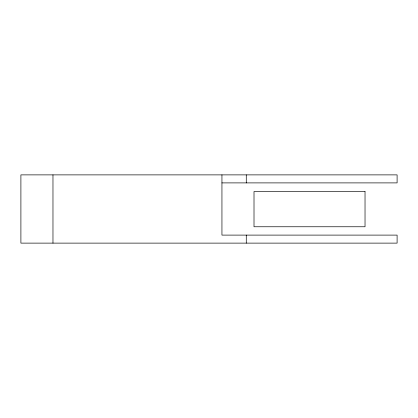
<?xml version="1.0" encoding="UTF-8"?>
<svg xmlns="http://www.w3.org/2000/svg" width="418" height="418" viewBox="0 0 418 418"><rect width="100%" height="100%" fill="white"/><g stroke="black" fill="none" stroke-linecap="round" stroke-linejoin="round"><path stroke-width="0.63" d="M221.942 182.896L397.1 182.896L397.1 174.881L20.9 174.881L20.9 243.119L397.1 243.119L397.1 235.104L221.942 235.104L221.942 174.881M246.275 174.881L246.275 182.896M246.275 235.104L246.275 243.119M52.971 174.881L52.971 243.119M365.029 191.554L254.008 191.554L254.008 226.765L365.029 226.765L365.029 191.554"/></g></svg>
